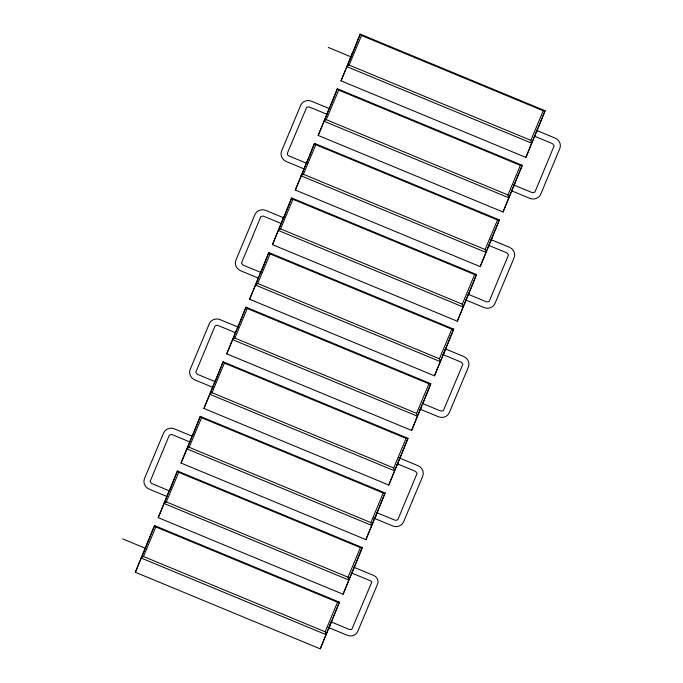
<?xml version="1.0" encoding="UTF-8"?>
<svg xmlns="http://www.w3.org/2000/svg" width="683" height="683" viewBox="0 0 683 683"><rect width="100%" height="100%" fill="white"/><g stroke="black" fill="none" stroke-linecap="round" stroke-linejoin="round"><path stroke-width="1.02" d="M192.563 435.148L192.717 434.729L181.055 463.065L365.917 539.638L377.579 511.311L376.649 513.684M215.546 380.192L214.641 382.506M238.265 325.945L238.418 325.526L237.377 327.951M306.821 162.136L306.974 161.717L300.469 177.725M330.948 622.896L331.861 620.582L320.216 648.85L135.354 572.269L154.571 525.586L339.434 602.167L330.999 623.075M353.794 568.29L354.708 565.976L343.071 594.244L158.208 517.663L177.418 470.98L362.28 547.561L354.246 567.522M172.142 484.307L177.418 470.98L178.681 472.337L360.59 547.681L362.28 547.561L343.071 594.244M181.055 463.065L200.273 416.374L385.135 492.955L376.709 513.872M194.621 430.657L200.273 416.374L201.536 417.731M398.949 460.205L388.772 485.041L203.91 408.46L223.128 361.777L407.982 438.349L399.162 460.214M209.066 396.14L214.086 383.624M217.843 375.104L223.128 361.777L224.383 363.125L406.291 438.477L407.982 438.349L388.772 485.041M421.795 405.6L411.618 430.435L226.756 353.854L245.974 307.171L430.836 383.752L422.41 404.66M240.322 321.445L245.974 307.171L247.237 308.528L429.137 383.872L430.836 383.752L411.618 430.435M444.812 350.857L446.127 347.502L434.473 375.829L249.611 299.248L268.829 252.565L453.691 329.146L444.864 351.002M254.768 286.937L258.866 276.641M260.343 273.294L261.248 270.989L259.318 275.539M263.553 265.892L268.829 252.565L270.084 253.922L451.992 329.266L453.691 329.146L434.473 375.829M468.051 295.269L468.982 292.896L457.32 321.223L272.457 244.651L291.675 197.959L476.538 274.54L468.111 295.457M283.189 218.688L284.119 216.315L272.457 244.651M295.312 190.045L314.53 143.362L499.393 219.935L480.175 266.626L295.312 190.045L300.068 178.673M309.254 156.689L314.53 143.362L315.794 144.711L497.694 220.063L499.393 219.935L480.175 266.626M318.167 135.439L337.376 88.756L522.239 165.337L503.03 212.02L318.167 135.439L323.315 123.119M323.708 122.146L326.03 116.272M536.223 132.442L537.521 129.147L525.876 157.414L341.013 80.833L360.231 34.15L545.094 110.731L536.266 132.587M346.17 68.522L352.035 53.991M354.579 48.433L360.231 34.15L361.495 35.507L543.395 110.851L545.094 110.731L525.876 157.414M320.216 648.85L339.434 602.167L337.547 602.218L155.656 526.858L154.571 525.586L135.354 572.269M330.171 624.851L328.625 628.761L330.213 624.971M352.633 571.227L351.472 574.155L352.667 571.312M365.917 539.638L385.135 492.955L383.248 493.006L201.545 417.731L189.174 447.288L186.707 448.782L371.569 525.364L370.878 522.58L383.24 492.998M375.872 515.639L374.327 519.558L375.915 515.767M398.334 462.015L397.173 464.952L398.368 462.109M399.111 460.06L400.426 456.705L399.393 459.138M422.35 404.481L423.281 402.108L422.239 404.532M444.044 352.812L442.883 355.741L444.07 352.898M457.32 321.223L476.538 274.54L474.659 274.592L292.759 199.24L291.675 197.959L284.043 216.981M466.506 299.18L465.729 301.143L466.523 299.248M489.352 244.582L488.584 246.537L489.378 244.642M490.514 241.645L491.828 238.29L490.795 240.723M503.03 212.02L522.239 165.337L520.361 165.388L338.461 90.028L337.376 88.756L329.343 108.717M512.207 189.976L511.43 191.932L512.626 189.089M513.368 187.04L514.683 183.693L513.65 186.118M535.054 135.371L534.285 137.326L535.079 135.43M326.414 115.299L329.496 107.846M236.933 329.018L226.756 353.854M158.208 517.663L169.76 489.566M169.384 490.949L171.766 485.263M192.239 436.343L194.22 431.605M203.91 408.46L208.665 397.088M215.094 381.737L217.467 376.051M237.94 327.131L239.921 322.393M249.611 299.248L254.366 287.885M260.795 272.534L263.168 266.848M306.496 163.322L308.878 157.636M341.013 80.833L345.777 69.47M352.197 54.119L349.423 60.753L352.676 52.506L352.351 53.24M352.991 52.224L354.178 49.381M337.539 602.21L325.168 631.758L325.868 634.567L141.005 557.994L143.456 556.517L155.844 526.943M178.698 472.337L166.328 501.894L163.86 503.388L348.723 579.969L348.023 577.186L360.393 547.604M406.095 438.392L393.724 467.949L394.424 470.758L209.561 394.176L212.012 392.699L224.4 363.125M428.941 383.795L416.579 413.343L417.279 416.152L232.416 339.579L234.858 338.102L247.246 308.528M451.796 329.189L439.425 358.746L440.125 361.555L255.263 284.973L257.713 283.496L270.101 253.922M474.642 274.583L462.28 304.14L462.98 306.949L278.118 230.367L280.559 228.89L292.947 199.316M497.497 219.977L485.126 249.534L485.826 252.343L300.964 175.762L303.414 174.285L315.802 144.711M520.352 165.38L507.981 194.928L508.681 197.737L323.819 121.164L326.261 119.687L338.657 90.113M361.503 35.507L349.133 65.064L346.665 66.558L531.528 143.14L530.836 140.357L543.198 110.774M214.53 382.557L215.461 380.354M326.286 119.662L507.981 194.962M303.431 174.267L485.126 249.534M280.585 228.873L462.28 304.166M257.73 283.479L439.425 358.771M234.884 338.076L416.579 413.343M212.029 392.682L393.724 467.983M143.473 556.491L325.176 631.792M349.115 65.073L530.836 140.357M189.165 447.297L370.878 522.58M166.311 501.903L348.023 577.186M536.829 130.496L555.151 138.086C559.095 139.648 561.528 144.463 559.855 148.484L540.654 194.373C538.972 198.394 533.841 200.068 529.94 198.386L511.618 190.796M328.275 47.443L350.951 56.834M534.456 136.19L552.632 143.72L554.212 145.744L534.9 192.111L532.552 192.76L513.966 185.093M329.368 108.623L311.457 101.204C307.555 99.522 302.424 101.195 300.742 105.216L281.541 151.105C279.868 155.126 282.301 159.942 286.245 161.504L304.157 168.932M326.935 114.292L308.844 106.83L306.684 107.274L287.33 153.308L287.389 154.674L288.38 155.681L307.418 163.604M491.128 239.699L509.45 247.289C513.394 248.851 515.827 253.666 514.154 257.687L494.944 303.585C493.271 307.606 488.14 309.279 484.238 307.598L465.917 300.008M488.755 245.393L506.931 252.923L508.528 254.896L489.199 301.323L486.842 301.971L468.265 294.296M283.667 217.826L265.755 210.407C261.854 208.725 256.723 210.407 255.041 214.419L235.84 260.317C234.167 264.338 236.591 269.153 240.544 270.716L258.311 278.075M281.234 223.503L263.143 216.033L260.795 216.69L241.466 263.117L243.063 265.081L260.667 272.372M445.427 348.911L463.748 356.5C467.693 358.063 470.126 362.878 468.453 366.899L449.243 412.788C447.561 416.809 442.439 418.483 438.537 416.801L420.216 409.211M443.054 354.605L461.614 362.323L462.801 364.44L443.284 410.79L440.731 411.038L422.555 403.508M237.966 327.037L220.054 319.618C216.152 317.936 211.021 319.61 209.339 323.631L190.139 369.52C188.465 373.541 190.89 378.356 194.843 379.927L212.754 387.346M235.524 332.706L217.442 325.245L215.094 325.893L195.765 372.32L197.361 374.284L215.034 381.609M398.761 457.712L418.047 465.704C421.992 467.266 424.416 472.081 422.751 476.102L403.542 522C401.86 526.021 396.738 527.694 392.836 526.012L373.55 518.021M397.352 463.808L415.52 471.338L417.108 473.37L397.796 519.737L395.44 520.386L376.854 512.711M192.264 436.241L174.344 428.822C170.451 427.14 165.32 428.822 163.638 432.834L144.429 478.732C142.764 482.753 145.189 487.568 149.142 489.13L167.053 496.55M189.823 441.918L171.74 434.448L169.384 435.105L150.064 481.532L151.66 483.496L169.333 490.812M353.982 567.308L373.814 575.521C377.016 576.811 378.945 580.721 377.605 583.991L357.738 631.442C356.116 635.327 351.164 636.949 347.399 635.327L327.857 627.233M351.694 573.037L371.296 581.156L371.859 581.89L351.813 629.385L349.594 629.555L331.178 621.931M122.616 538.87L146.282 548.68M420.805 408.391L420.028 410.346L420.822 408.451"/></g></svg>
